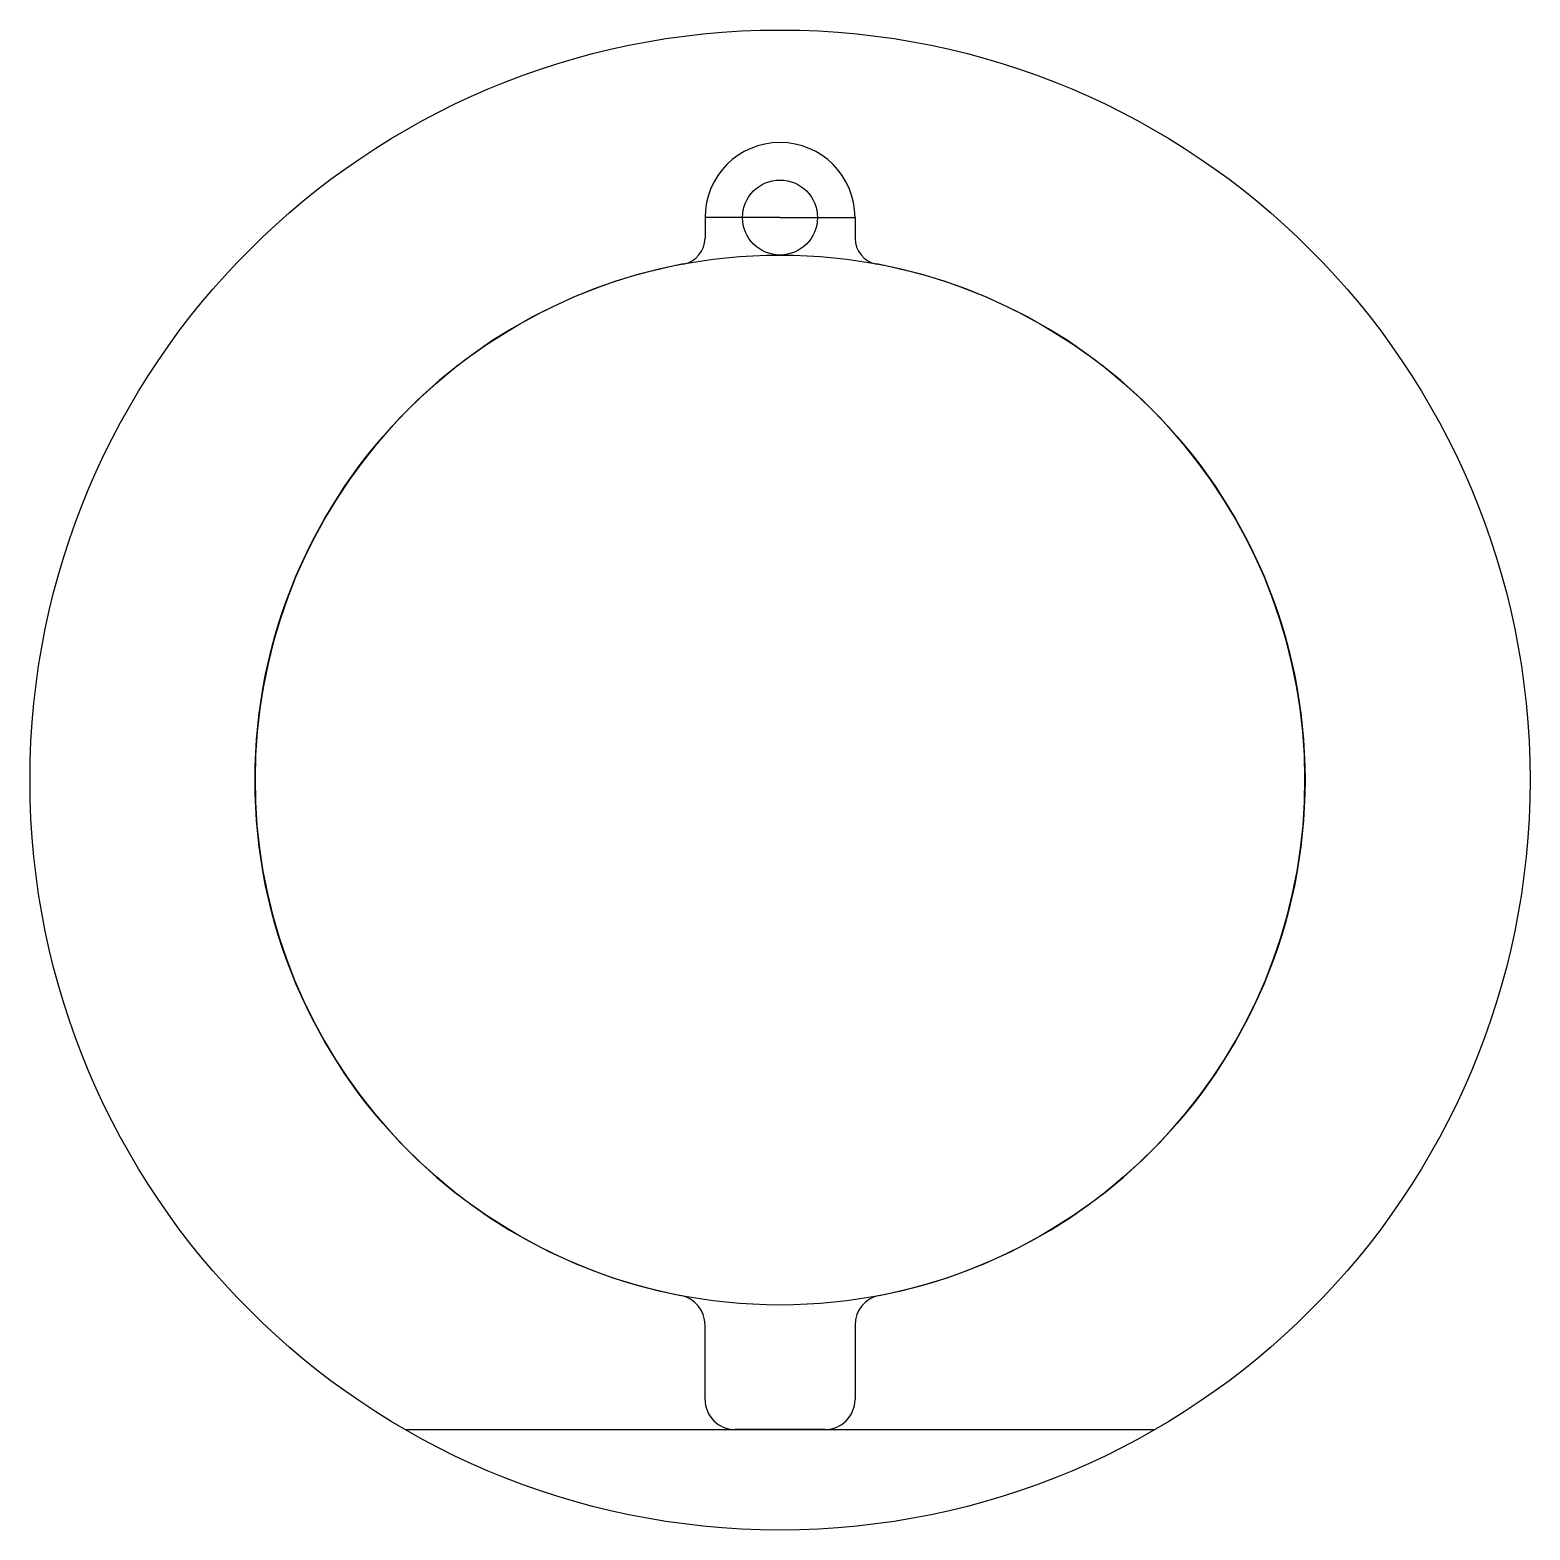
# Model space of a CAD drawing. Header units: millimetres. Extents: x -50 to 50, y -50 to 50.
import ezdxf

# ---------------------------------------------------------------- set-up
doc = ezdxf.new("R2010")
doc.units = ezdxf.units.MM
doc.layers.get('0').update_dxf_attribs({"linetype": 'CONTINUOUS'})

msp = doc.modelspace()

# ---------------------------------------------------------------- linework, layer by layer
for p, q in [((0, 37.5), (-5, 37.5)), ((-5, 37.5), (-5, 36.12)), ((0, 37.5), (5, 37.5)), ((5, 37.5), (5, 36.12)), ((-5, -41.3), (-5, -36.33)), ((5, -36.33), (5, -41.3)), ((-25, -43.3), (25, -43.3)), ((-25, -43.3), (25, -43.3)), ((3, -43.3), (-3, -43.3))]:
    msp.add_line(p, q)
for centre, radius in [((0, 0), 50), ((0, 37.5), 2.5), ((0, 0), 35)]:
    msp.add_circle(centre, radius)
for centre, radius, start, end in [((0, 37.5), 5, 0, 180), ((-6.75, 36.12), 1.75, -79.4162, 0), ((6.75, 36.12), 1.75, 180, 259.4162), ((0, 0), 35, 100.5838, 259.0945), ((0, 0), 35, -79.0945, 79.4162), ((-7, -36.33), 2, 0, 79.0945), ((7, -36.33), 2, 100.9055, 180), ((-3, -41.3), 2, 180, 270), ((3, -41.3), 2, -90, 0)]:
    msp.add_arc(centre, radius, start, end)

doc.saveas('drawing.dxf')
